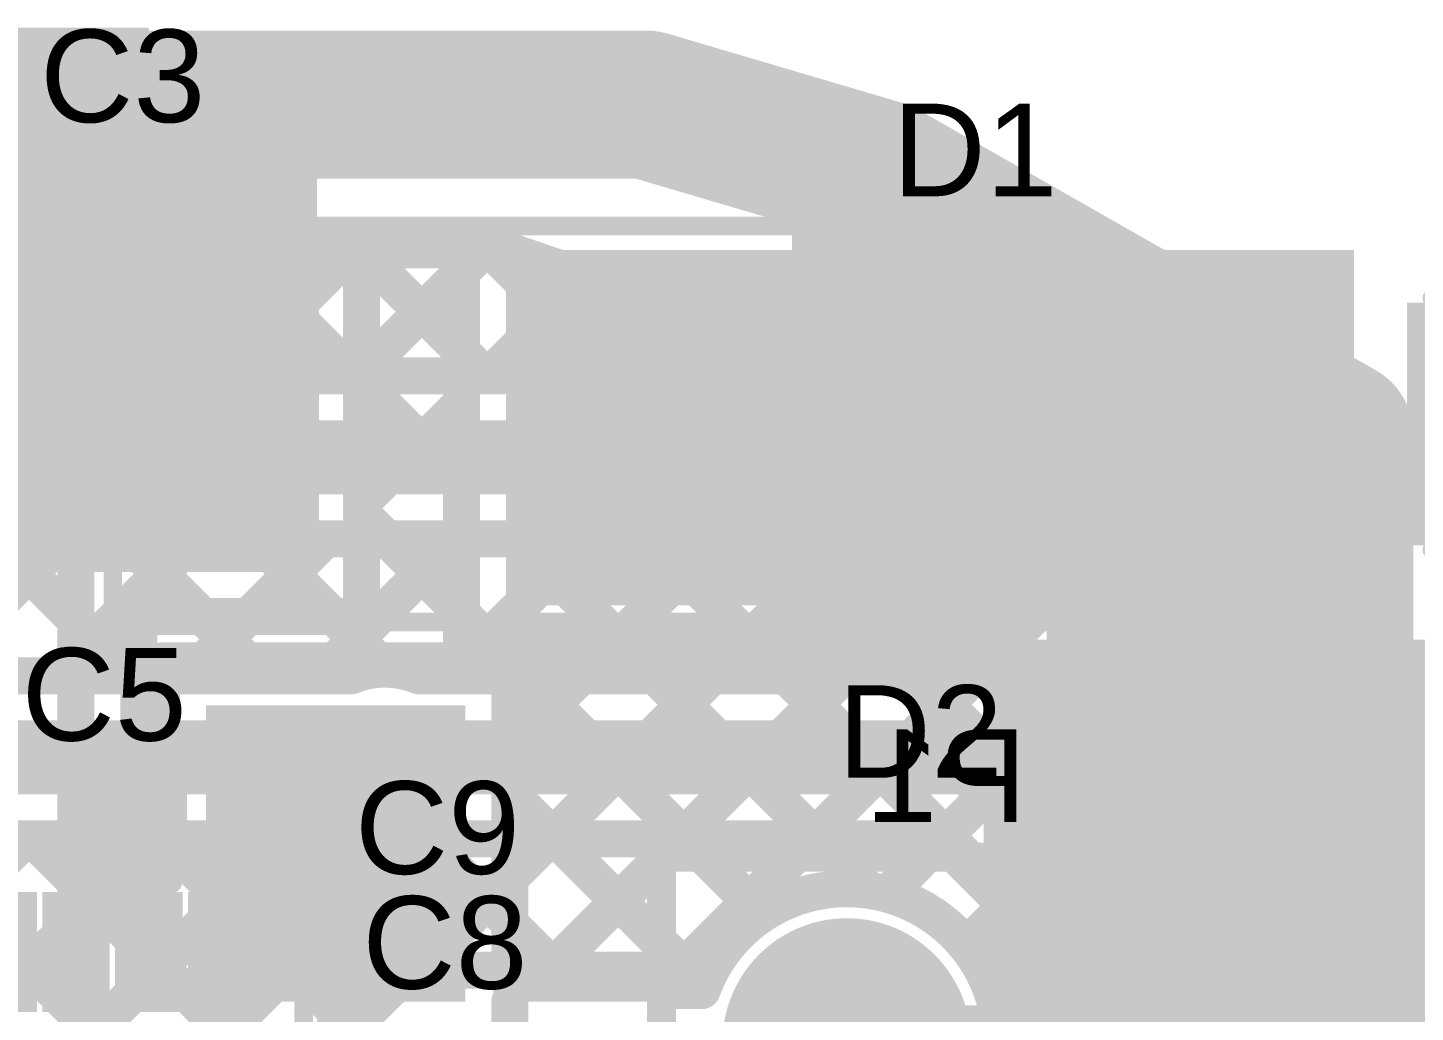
# Model space of a CAD drawing. Header units: millimetres. Extents: x 0.01 to 1.77, y 0.01 to 0.78.
# Drawn here: x 1.0619 to 1.4365, y 0.4821 to 0.748 of the extents above; entities that cross this region are included whole.
import ezdxf

# ---------------------------------------------------------------- set-up
doc = ezdxf.new("R2010")
doc.units = ezdxf.units.MM
doc.header["$MEASUREMENT"] = 0
for name, color, linetype in [('BottomLayer', 5, 'Continuous'), ('BottomOverlay', 54, 'Continuous'), ('BottomSolder', 6, 'Continuous'), ('MultiLayer', 9, 'Continuous'), ('PadHoleLayer', 156, 'Continuous'), ('TopLayer', 1, 'Continuous'), ('TopOverlay', 2, 'Continuous'), ('TopPaste', 8, 'Continuous'), ('TopSolder', 216, 'Continuous'), ('ViaHoleLayer', 16, 'Continuous')]:
    doc.layers.add(name, color=color, linetype=linetype)
doc.styles.add('Arial', font='', dxfattribs={"height": 0.2})
doc.styles.get('Arial').set_extended_font_data('Arial')

# ---------------------------------------------------------------- blocks, each defined once
blk = doc.blocks.new('20QFN_2')
at = {"layer": 'TopLayer'}
for points in [[(-0.03287, 0.09685), (-0.02421, 0.09685), (-0.02421, 0.07244), (-0.03287, 0.07244)], [(0.02618, 0.09685), (0.03484, 0.09685), (0.03484, 0.07244), (0.02618, 0.07244)], [(-0.07717, 0.07402), (-0.05276, 0.07402), (-0.05276, 0.06378), (-0.07717, 0.06378)], [(0.05276, 0.07402), (0.07717, 0.07402), (0.07717, 0.06378), (0.05276, 0.06378)], [(-0.04035, 0.06004), (0.04035, 0.06004), (0.04035, -0.06004), (-0.04035, -0.06004)], [(-0.07717, 0.05433), (-0.05276, 0.05433), (-0.05276, 0.04409), (-0.07717, 0.04409)], [(0.05276, 0.05433), (0.07717, 0.05433), (0.07717, 0.04409), (0.05276, 0.04409)], [(-0.07717, 0.03465), (-0.05276, 0.03465), (-0.05276, 0.02441), (-0.07717, 0.02441)], [(0.05276, 0.03465), (0.07717, 0.03465), (0.07717, 0.02441), (0.05276, 0.02441)], [(-0.07717, 0.01496), (-0.05276, 0.01496), (-0.05276, 0.00472), (-0.07717, 0.00472)], [(0.05276, 0.01496), (0.07717, 0.01496), (0.07717, 0.00472), (0.05276, 0.00472)], [(-0.07717, -0.00472), (-0.05276, -0.00472), (-0.05276, -0.01496), (-0.07717, -0.01496)], [(0.05276, -0.00472), (0.07717, -0.00472), (0.07717, -0.01496), (0.05276, -0.01496)], [(-0.07717, -0.02441), (-0.05276, -0.02441), (-0.05276, -0.03465), (-0.07717, -0.03465)], [(0.05276, -0.02441), (0.07717, -0.02441), (0.07717, -0.03465), (0.05276, -0.03465)], [(-0.07717, -0.04409), (-0.05276, -0.04409), (-0.05276, -0.05433), (-0.07717, -0.05433)], [(0.05276, -0.04409), (0.07717, -0.04409), (0.07717, -0.05433), (0.05276, -0.05433)], [(-0.07717, -0.06378), (-0.05276, -0.06378), (-0.05276, -0.07402), (-0.07717, -0.07402)], [(0.05276, -0.06378), (0.07717, -0.06378), (0.07717, -0.07402), (0.05276, -0.07402)], [(-0.03287, -0.07244), (-0.02421, -0.07244), (-0.02421, -0.09685), (-0.03287, -0.09685)], [(0.02618, -0.07244), (0.03484, -0.07244), (0.03484, -0.09685), (0.02618, -0.09685)]]:
    blk.add_hatch(color=1, dxfattribs=at).paths.add_polyline_path(points)
at = {"layer": 'TopPaste'}
for points in [[(-0.03287, 0.09685), (-0.02421, 0.09685), (-0.02421, 0.07244), (-0.03287, 0.07244)], [(0.02618, 0.09685), (0.03484, 0.09685), (0.03484, 0.07244), (0.02618, 0.07244)], [(-0.07717, 0.07402), (-0.05276, 0.07402), (-0.05276, 0.06378), (-0.07717, 0.06378)], [(0.05276, 0.07402), (0.07717, 0.07402), (0.07717, 0.06378), (0.05276, 0.06378)], [(-0.04035, 0.06004), (0.04035, 0.06004), (0.04035, -0.06004), (-0.04035, -0.06004)], [(-0.07717, 0.05433), (-0.05276, 0.05433), (-0.05276, 0.04409), (-0.07717, 0.04409)], [(0.05276, 0.05433), (0.07717, 0.05433), (0.07717, 0.04409), (0.05276, 0.04409)], [(-0.07717, 0.03465), (-0.05276, 0.03465), (-0.05276, 0.02441), (-0.07717, 0.02441)], [(0.05276, 0.03465), (0.07717, 0.03465), (0.07717, 0.02441), (0.05276, 0.02441)], [(-0.07717, 0.01496), (-0.05276, 0.01496), (-0.05276, 0.00472), (-0.07717, 0.00472)], [(0.05276, 0.01496), (0.07717, 0.01496), (0.07717, 0.00472), (0.05276, 0.00472)], [(-0.07717, -0.00472), (-0.05276, -0.00472), (-0.05276, -0.01496), (-0.07717, -0.01496)], [(0.05276, -0.00472), (0.07717, -0.00472), (0.07717, -0.01496), (0.05276, -0.01496)], [(-0.07717, -0.02441), (-0.05276, -0.02441), (-0.05276, -0.03465), (-0.07717, -0.03465)], [(0.05276, -0.02441), (0.07717, -0.02441), (0.07717, -0.03465), (0.05276, -0.03465)], [(-0.07717, -0.04409), (-0.05276, -0.04409), (-0.05276, -0.05433), (-0.07717, -0.05433)], [(0.05276, -0.04409), (0.07717, -0.04409), (0.07717, -0.05433), (0.05276, -0.05433)], [(-0.07717, -0.06378), (-0.05276, -0.06378), (-0.05276, -0.07402), (-0.07717, -0.07402)], [(0.05276, -0.06378), (0.07717, -0.06378), (0.07717, -0.07402), (0.05276, -0.07402)], [(-0.03287, -0.07244), (-0.02421, -0.07244), (-0.02421, -0.09685), (-0.03287, -0.09685)], [(0.02618, -0.07244), (0.03484, -0.07244), (0.03484, -0.09685), (0.02618, -0.09685)]]:
    blk.add_hatch(color=8, dxfattribs=at).paths.add_polyline_path(points)
at = {"layer": 'TopSolder'}
for points in [[(-0.03687, 0.10085), (-0.02021, 0.10085), (-0.02021, 0.06844), (-0.03687, 0.06844)], [(0.02218, 0.10085), (0.03884, 0.10085), (0.03884, 0.06844), (0.02218, 0.06844)], [(-0.08117, 0.07802), (-0.04876, 0.07802), (-0.04876, 0.05978), (-0.08117, 0.05978)], [(0.04876, 0.07802), (0.08117, 0.07802), (0.08117, 0.05978), (0.04876, 0.05978)], [(-0.04435, 0.06404), (0.04435, 0.06404), (0.04435, -0.06404), (-0.04435, -0.06404)], [(-0.08117, 0.05833), (-0.04876, 0.05833), (-0.04876, 0.04009), (-0.08117, 0.04009)], [(0.04876, 0.05833), (0.08117, 0.05833), (0.08117, 0.04009), (0.04876, 0.04009)], [(-0.08117, 0.03865), (-0.04876, 0.03865), (-0.04876, 0.02041), (-0.08117, 0.02041)], [(0.04876, 0.03865), (0.08117, 0.03865), (0.08117, 0.02041), (0.04876, 0.02041)], [(-0.08117, 0.01896), (-0.04876, 0.01896), (-0.04876, 0.00072), (-0.08117, 0.00072)], [(0.04876, 0.01896), (0.08117, 0.01896), (0.08117, 0.00072), (0.04876, 0.00072)], [(-0.08117, -0.00072), (-0.04876, -0.00072), (-0.04876, -0.01896), (-0.08117, -0.01896)], [(0.04876, -0.00072), (0.08117, -0.00072), (0.08117, -0.01896), (0.04876, -0.01896)], [(-0.08117, -0.02041), (-0.04876, -0.02041), (-0.04876, -0.03865), (-0.08117, -0.03865)], [(0.04876, -0.02041), (0.08117, -0.02041), (0.08117, -0.03865), (0.04876, -0.03865)], [(-0.08117, -0.04009), (-0.04876, -0.04009), (-0.04876, -0.05833), (-0.08117, -0.05833)], [(0.04876, -0.04009), (0.08117, -0.04009), (0.08117, -0.05833), (0.04876, -0.05833)], [(-0.08117, -0.05978), (-0.04876, -0.05978), (-0.04876, -0.07802), (-0.08117, -0.07802)], [(0.04876, -0.05978), (0.08117, -0.05978), (0.08117, -0.07802), (0.04876, -0.07802)], [(-0.03687, -0.06844), (-0.02021, -0.06844), (-0.02021, -0.10085), (-0.03687, -0.10085)], [(0.02218, -0.06844), (0.03884, -0.06844), (0.03884, -0.10085), (0.02218, -0.10085)]]:
    blk.add_hatch(color=216, dxfattribs=at).paths.add_polyline_path(points)
at = {"layer": 'TopOverlay'}
for points, const_width in [([(-0.042, 0.1, 1), (-0.048, 0.1, 1)], 0.005), ([(-0.04925, 0.1, 1), (-0.04675, 0.1, 1)], 0.0025), ([(-0.04325, 0.1, 1), (-0.04075, 0.1, 1)], 0.0025), ([(-0.07125, 0.091, 1), (-0.06875, 0.091, 1)], 0.0025), ([(-0.07125, 0.091, 1), (-0.06875, 0.091, 1)], 0.0025), ([(-0.04325, 0.091, 1), (-0.04075, 0.091, 1)], 0.0025), ([(0.04275, 0.091, 1), (0.04525, 0.091, 1)], 0.0025), ([(0.07075, 0.091, 1), (0.07325, 0.091, 1)], 0.0025), ([(0.07075, 0.091, 1), (0.07325, 0.091, 1)], 0.0025), ([(-0.07125, 0.082, 1), (-0.06875, 0.082, 1)], 0.0025), ([(0.07075, 0.082, 1), (0.07325, 0.082, 1)], 0.0025), ([(-0.07125, -0.082, 1), (-0.06875, -0.082, 1)], 0.0025), ([(0.07075, -0.082, 1), (0.07325, -0.082, 1)], 0.0025), ([(-0.07125, -0.091, 1), (-0.06875, -0.091, 1)], 0.0025), ([(-0.07125, -0.091, 1), (-0.06875, -0.091, 1)], 0.0025), ([(-0.04325, -0.091, 1), (-0.04075, -0.091, 1)], 0.0025), ([(0.04275, -0.091, 1), (0.04525, -0.091, 1)], 0.0025), ([(0.07075, -0.091, 1), (0.07325, -0.091, 1)], 0.0025), ([(0.07075, -0.091, 1), (0.07325, -0.091, 1)], 0.0025)]:
    blk.add_lwpolyline(points, format="xyb", close=True, dxfattribs=dict(at, const_width=const_width))
at = {"layer": 'TopOverlay', "const_width": 0.005}
for points in [[(-0.042, 0.091), (-0.07, 0.091)], [(-0.07, 0.082), (-0.07, 0.091)], [(0.072, 0.091), (0.044, 0.091)], [(0.072, 0.082), (0.072, 0.091)], [(-0.07, -0.091), (-0.07, -0.082)], [(0.072, -0.091), (0.072, -0.082)], [(-0.042, -0.091), (-0.07, -0.091)], [(0.072, -0.091), (0.044, -0.091)]]:
    blk.add_lwpolyline(points, dxfattribs=at)
blk = doc.blocks.new('HDR1X2_B_33')
at = {"layer": 'BottomLayer'}
blk.add_hatch(color=5, dxfattribs=at).paths.add_polyline_path([(-0.02953, 0.02953), (0.02953, 0.02953), (0.02953, -0.02953), (-0.02953, -0.02953)])
h = blk.add_hatch(color=5, dxfattribs=at)
edge = h.paths.add_edge_path()
edge.add_arc((0.1, 0), 0.02953, 0, 360)
at = {"layer": 'BottomSolder'}
blk.add_hatch(color=6, dxfattribs=at).paths.add_polyline_path([(-0.03353, 0.03353), (0.03353, 0.03353), (0.03353, -0.03353), (-0.03353, -0.03353)])
h = blk.add_hatch(color=6, dxfattribs=at)
edge = h.paths.add_edge_path()
edge.add_arc((0.1, 0), 0.03353, 0, 360)
at = {"layer": 'MultiLayer'}
blk.add_hatch(color=9, dxfattribs=at).paths.add_polyline_path([(-0.02953, 0.02953), (0.02953, 0.02953), (0.02953, -0.02953), (-0.02953, -0.02953)])
h = blk.add_hatch(color=9, dxfattribs=at)
edge = h.paths.add_edge_path()
edge.add_arc((0.1, 0), 0.02953, 0, 360)
at = {"layer": 'PadHoleLayer'}
h = blk.add_hatch(color=156, dxfattribs=at)
edge = h.paths.add_edge_path()
edge.add_arc((0, 0), 0.01772, 0, 360)
h = blk.add_hatch(color=156, dxfattribs=at)
edge = h.paths.add_edge_path()
edge.add_arc((0.1, 0), 0.01772, 0, 360)
at = {"layer": 'TopLayer'}
blk.add_hatch(color=1, dxfattribs=at).paths.add_polyline_path([(-0.02953, 0.02953), (0.02953, 0.02953), (0.02953, -0.02953), (-0.02953, -0.02953)])
h = blk.add_hatch(color=1, dxfattribs=at)
edge = h.paths.add_edge_path()
edge.add_arc((0.1, 0), 0.02953, 0, 360)
at = {"layer": 'TopSolder'}
blk.add_hatch(color=216, dxfattribs=at).paths.add_polyline_path([(-0.03353, 0.03353), (0.03353, 0.03353), (0.03353, -0.03353), (-0.03353, -0.03353)])
h = blk.add_hatch(color=216, dxfattribs=at)
edge = h.paths.add_edge_path()
edge.add_arc((0.1, 0), 0.03353, 0, 360)
at = {"layer": 'BottomOverlay', "const_width": 0.00787}
for points in [[(-0.05, 0.05), (0.15, 0.05)], [(-0.05, 0.05), (-0.05, -0.05)], [(0.15, 0.05), (0.15, -0.05)], [(-0.05, -0.05), (0.15, -0.05)]]:
    blk.add_lwpolyline(points, dxfattribs=at)
at = {"layer": 'BottomOverlay', "const_width": 0.00394}
for points in [[(-0.05197, 0.05, 1), (-0.04803, 0.05, 1)], [(-0.05197, 0.05, 1), (-0.04803, 0.05, 1)], [(0.14803, 0.05, 1), (0.15197, 0.05, 1)], [(0.14803, 0.05, 1), (0.15197, 0.05, 1)], [(-0.05197, -0.05, 1), (-0.04803, -0.05, 1)], [(-0.05197, -0.05, 1), (-0.04803, -0.05, 1)], [(0.14803, -0.05, 1), (0.15197, -0.05, 1)], [(0.14803, -0.05, 1), (0.15197, -0.05, 1)]]:
    blk.add_lwpolyline(points, format="xyb", close=True, dxfattribs=at)
blk = doc.blocks.new('SMA_39')
at = {"layer": 'TopLayer'}
blk.add_hatch(color=1, dxfattribs=at).paths.add_polyline_path([(-0.12795, 0.03346), (-0.02953, 0.03346), (-0.02953, -0.03346), (-0.12795, -0.03346)])
at = {"layer": 'TopOverlay'}
for points in [[(-0.175, -0.05597), (-0.12906, -0.05597), (-0.12906, 0.05598), (-0.175, 0.05598)], [(-0.12992, 0.03638), (-0.1022, 0.03638), (-0.1022, 0.05598), (-0.12992, 0.05598)], [(-0.12992, -0.05598), (-0.1022, -0.05598), (-0.1022, -0.03638), (-0.12992, -0.03638)]]:
    blk.add_hatch(color=2, dxfattribs=at).paths.add_polyline_path(points)
at = {"layer": 'TopPaste'}
blk.add_hatch(color=8, dxfattribs=at).paths.add_polyline_path([(-0.12795, 0.03346), (-0.02953, 0.03346), (-0.02953, -0.03346), (-0.12795, -0.03346)])
at = {"layer": 'TopSolder'}
blk.add_hatch(color=216, dxfattribs=at).paths.add_polyline_path([(-0.13195, 0.03746), (-0.02553, 0.03746), (-0.02553, -0.03746), (-0.13195, -0.03746)])
at = {"layer": 'TopOverlay', "const_width": 0.005}
for points in [[(0.08115, 0.05345), (-0.10465, 0.05345)], [(0.08115, -0.05345), (-0.10465, -0.05345)]]:
    blk.add_lwpolyline(points, dxfattribs=at)
at = {"layer": 'TopOverlay', "const_width": 0.0025}
for points in [[(-0.1059, 0.05345, 1), (-0.1034, 0.05345, 1)], [(-0.1059, -0.05345, 1), (-0.1034, -0.05345, 1)]]:
    blk.add_lwpolyline(points, format="xyb", close=True, dxfattribs=at)
blk = doc.blocks.new('SMA_40')
at = {"layer": 'TopLayer'}
for points in [[(-0.12795, 0.03346), (-0.02953, 0.03346), (-0.02953, -0.03346), (-0.12795, -0.03346)], [(0.02953, 0.03346), (0.12795, 0.03346), (0.12795, -0.03346), (0.02953, -0.03346)]]:
    blk.add_hatch(color=1, dxfattribs=at).paths.add_polyline_path(points)
at = {"layer": 'TopOverlay'}
for points in [[(-0.175, -0.05597), (-0.12906, -0.05597), (-0.12906, 0.05598), (-0.175, 0.05598)], [(-0.12992, 0.03638), (-0.1022, 0.03638), (-0.1022, 0.05598), (-0.12992, 0.05598)], [(-0.12992, -0.05598), (-0.1022, -0.05598), (-0.1022, -0.03638), (-0.12992, -0.03638)]]:
    blk.add_hatch(color=2, dxfattribs=at).paths.add_polyline_path(points)
at = {"layer": 'TopPaste'}
for points in [[(-0.12795, 0.03346), (-0.02953, 0.03346), (-0.02953, -0.03346), (-0.12795, -0.03346)], [(0.02953, 0.03346), (0.12795, 0.03346), (0.12795, -0.03346), (0.02953, -0.03346)]]:
    blk.add_hatch(color=8, dxfattribs=at).paths.add_polyline_path(points)
at = {"layer": 'TopSolder'}
for points in [[(-0.13195, 0.03746), (-0.02553, 0.03746), (-0.02553, -0.03746), (-0.13195, -0.03746)], [(0.02553, 0.03746), (0.13195, 0.03746), (0.13195, -0.03746), (0.02553, -0.03746)]]:
    blk.add_hatch(color=216, dxfattribs=at).paths.add_polyline_path(points)
at = {"layer": 'TopOverlay', "const_width": 0.005}
for points in [[(0.08115, 0.05345), (-0.10465, 0.05345)], [(0.08115, 0.05345), (0.08115, 0.03985)], [(0.08115, -0.03985), (0.08115, -0.05345)], [(0.08115, -0.05345), (-0.10465, -0.05345)]]:
    blk.add_lwpolyline(points, dxfattribs=at)
at = {"layer": 'TopOverlay', "const_width": 0.0025}
for points in [[(-0.1059, 0.05345, 1), (-0.1034, 0.05345, 1)], [(0.0799, 0.05345, 1), (0.0824, 0.05345, 1)], [(0.0799, 0.05345, 1), (0.0824, 0.05345, 1)], [(0.0799, 0.03985, 1), (0.0824, 0.03985, 1)], [(0.0799, -0.03985, 1), (0.0824, -0.03985, 1)], [(-0.1059, -0.05345, 1), (-0.1034, -0.05345, 1)], [(0.0799, -0.05345, 1), (0.0824, -0.05345, 1)], [(0.0799, -0.05345, 1), (0.0824, -0.05345, 1)]]:
    blk.add_lwpolyline(points, format="xyb", close=True, dxfattribs=at)
blk = doc.blocks.new('C__0805_44')
at = {"layer": 'TopLayer'}
for points in [[(-0.06, 0.03), (-0.02, 0.03), (-0.02, -0.03), (-0.06, -0.03)], [(0.02, 0.03), (0.06, 0.03), (0.06, -0.03), (0.02, -0.03)]]:
    blk.add_hatch(color=1, dxfattribs=at).paths.add_polyline_path(points)
at = {"layer": 'TopPaste'}
for points in [[(-0.06, 0.03), (-0.02, 0.03), (-0.02, -0.03), (-0.06, -0.03)], [(0.02, 0.03), (0.06, 0.03), (0.06, -0.03), (0.02, -0.03)]]:
    blk.add_hatch(color=8, dxfattribs=at).paths.add_polyline_path(points)
at = {"layer": 'TopSolder'}
for points in [[(-0.06276, 0.03276), (-0.01724, 0.03276), (-0.01724, -0.03276), (-0.06276, -0.03276)], [(0.01724, 0.03276), (0.06276, 0.03276), (0.06276, -0.03276), (0.01724, -0.03276)]]:
    blk.add_hatch(color=216, dxfattribs=at).paths.add_polyline_path(points)
at = {"layer": 'TopOverlay', "const_width": 0.005}
for points in [[(-0.024, 0.034), (-0.064, 0.034)], [(-0.064, 0.034), (-0.064, -0.034)], [(0.064, 0.034), (0.024, 0.034)], [(0.064, 0.034), (0.064, -0.034)], [(-0.024, -0.034), (-0.064, -0.034)], [(0.064, -0.034), (0.024, -0.034)]]:
    blk.add_lwpolyline(points, dxfattribs=at)
at = {"layer": 'TopOverlay', "const_width": 0.0025}
for points in [[(-0.06525, 0.034, 1), (-0.06275, 0.034, 1)], [(-0.06525, 0.034, 1), (-0.06275, 0.034, 1)], [(-0.02525, 0.034, 1), (-0.02275, 0.034, 1)], [(0.02275, 0.034, 1), (0.02525, 0.034, 1)], [(0.06275, 0.034, 1), (0.06525, 0.034, 1)], [(0.06275, 0.034, 1), (0.06525, 0.034, 1)], [(-0.06525, -0.034, 1), (-0.06275, -0.034, 1)], [(-0.06525, -0.034, 1), (-0.06275, -0.034, 1)], [(-0.02525, -0.034, 1), (-0.02275, -0.034, 1)], [(0.02275, -0.034, 1), (0.02525, -0.034, 1)], [(0.06275, -0.034, 1), (0.06525, -0.034, 1)], [(0.06275, -0.034, 1), (0.06525, -0.034, 1)]]:
    blk.add_lwpolyline(points, format="xyb", close=True, dxfattribs=at)
blk = doc.blocks.new('C__0402_53')
at = {"layer": 'TopLayer'}
for points in [[(-0.0275, -0.0125), (-0.0275, 0.0125), (-0.0095, 0.0125), (-0.0095, -0.0125)], [(0.0095, -0.0125), (0.0095, 0.0125), (0.0275, 0.0125), (0.0275, -0.0125)]]:
    blk.add_hatch(color=1, dxfattribs=at).paths.add_polyline_path(points)
at = {"layer": 'TopPaste'}
for points in [[(-0.0275, -0.0125), (-0.0275, 0.0125), (-0.0095, 0.0125), (-0.0095, -0.0125)], [(0.0095, -0.0125), (0.0095, 0.0125), (0.0275, 0.0125), (0.0275, -0.0125)]]:
    blk.add_hatch(color=8, dxfattribs=at).paths.add_polyline_path(points)
at = {"layer": 'TopSolder'}
for points in [[(-0.02986, -0.01486), (-0.02986, 0.01486), (-0.00714, 0.01486), (-0.00714, -0.01486)], [(0.00714, -0.01486), (0.00714, 0.01486), (0.02986, 0.01486), (0.02986, -0.01486)]]:
    blk.add_hatch(color=216, dxfattribs=at).paths.add_polyline_path(points)
at = {"layer": 'TopOverlay', "const_width": 0.005}
for points in [[(-0.011, 0.016), (-0.031, 0.016)], [(-0.031, 0.016), (-0.031, -0.016)], [(0.031, 0.016), (0.011, 0.016)], [(0.031, 0.016), (0.031, -0.016)], [(-0.011, -0.016), (-0.031, -0.016)], [(0.031, -0.016), (0.011, -0.016)]]:
    blk.add_lwpolyline(points, dxfattribs=at)
at = {"layer": 'TopOverlay', "const_width": 0.0025}
for points in [[(-0.03225, 0.016, 1), (-0.02975, 0.016, 1)], [(-0.03225, 0.016, 1), (-0.02975, 0.016, 1)], [(-0.01225, 0.016, 1), (-0.00975, 0.016, 1)], [(0.00975, 0.016, 1), (0.01225, 0.016, 1)], [(0.02975, 0.016, 1), (0.03225, 0.016, 1)], [(0.02975, 0.016, 1), (0.03225, 0.016, 1)], [(-0.03225, -0.016, 1), (-0.02975, -0.016, 1)], [(-0.03225, -0.016, 1), (-0.02975, -0.016, 1)], [(-0.01225, -0.016, 1), (-0.00975, -0.016, 1)], [(0.00975, -0.016, 1), (0.01225, -0.016, 1)], [(0.02975, -0.016, 1), (0.03225, -0.016, 1)], [(0.02975, -0.016, 1), (0.03225, -0.016, 1)]]:
    blk.add_lwpolyline(points, format="xyb", close=True, dxfattribs=at)

msp = doc.modelspace()

# ---------------------------------------------------------------- hatches: boundary and pattern name
at = {"layer": 'BottomLayer'}
h = msp.add_hatch(color=5, dxfattribs=at)
edge = h.paths.add_edge_path()
edge.add_arc((1.343, 0.632), 0.01181, 0, 360)
h = msp.add_hatch(color=5, dxfattribs=at)
edge = h.paths.add_edge_path()
edge.add_arc((1.15833, 0.551), 0.01181, 0, 360)
at = {"layer": 'TopLayer'}
for points in [[(1.0265, 0.722), (1.0945, 0.722), (1.0945, 0.748), (1.0265, 0.748)], [(1.026, 0.663), (1.14, 0.663), (1.14, 0.708), (1.026, 0.708)], [(1.191, 0.592), (1.354, 0.592), (1.354, 0.688), (1.191, 0.688)], [(1.337, 0.44), (1.42, 0.44), (1.42, 0.688), (1.337, 0.688)], [(0.976, 0.601), (1.14, 0.601), (1.14, 0.679), (0.976, 0.679)], [(1.11, 0.485), (1.18, 0.485), (1.18, 0.565), (1.11, 0.565)]]:
    msp.add_hatch(color=1, dxfattribs=at).paths.add_polyline_path(points)
h = msp.add_hatch(color=1, dxfattribs=at)
edge = h.paths.add_edge_path()
edge.add_arc((1.343, 0.632), 0.01181, 0, 360)
h = msp.add_hatch(color=1, dxfattribs=at)
edge = h.paths.add_edge_path()
edge.add_arc((1.15833, 0.551), 0.01181, 0, 360)
at = {"layer": 'ViaHoleLayer'}
h = msp.add_hatch(color=16, dxfattribs=at)
edge = h.paths.add_edge_path()
edge.add_arc((1.343, 0.632), 0.00591, 0, 360)
h = msp.add_hatch(color=16, dxfattribs=at)
edge = h.paths.add_edge_path()
edge.add_arc((1.15833, 0.551), 0.00591, 0, 360)

# ---------------------------------------------------------------- linework, layer by layer
at = {"layer": 'BottomLayer'}
for points, const_width in [([(0.95898, 0.72724), (1.22896, 0.72724)], 0.04), ([(1.22896, 0.72724), (1.29235, 0.70852)], 0.04), ([(1.29235, 0.70852), (1.416, 0.63811)], 0.04), ([(1.00247, 0.688), (1.191, 0.688)], 0.01), ([(1.04491, 0.654), (1.07891, 0.688)], 0.01), ([(1.04545, 0.688), (1.07945, 0.654)], 0.01), ([(1.08027, 0.654), (1.11427, 0.688)], 0.01), ([(1.08081, 0.688), (1.11481, 0.654)], 0.01), ([(1.08081, 0.688), (1.11481, 0.654)], 0.01), ([(1.11562, 0.654), (1.14962, 0.688)], 0.01), ([(1.11616, 0.688), (1.15016, 0.654)], 0.01), ([(1.15098, 0.654), (1.18498, 0.688)], 0.01), ([(1.15152, 0.688), (1.18552, 0.654)], 0.01), ([(1.18688, 0.688), (1.22088, 0.654)], 0.01), ([(1.191, 0.688), (1.28972, 0.654)], 0.01), ([(1.18634, 0.654), (1.21282, 0.68049)], 0.01), ([(1.22169, 0.654), (1.23912, 0.67143)], 0.01), ([(1.23864, 0.67159), (1.25623, 0.654)], 0.01), ([(1.25705, 0.654), (1.26542, 0.66237)], 0.01), ([(0.992, 0.654), (1.28972, 0.654)], 0.01), ([(1.416, 0.203), (1.416, 0.63811)], 0.04), ([(0.992, 0.632), (1.343, 0.632)], 0.02), ([(1.3616, 0.61713), (1.37061, 0.62614)], 0.01), ([(1.3664, 0.62759), (1.37501, 0.62463)], 0.01), ([(1.37501, 0.62463), (1.384, 0.61951)], 0.01), ([(1.36254, 0.6184), (1.384, 0.59694)], 0.01), ([(1.384, 0.51511), (1.384, 0.61951)], 0.01), ([(1.31746, 0.573), (1.35787, 0.6134)], 0.01), ([(1.00111, 0.61), (1.33389, 0.61)], 0.01), ([(1.03462, 0.573), (1.07162, 0.61)], 0.01), ([(1.05274, 0.61), (1.08974, 0.573)], 0.01), ([(1.06998, 0.573), (1.10698, 0.61)], 0.01), ([(1.0881, 0.61), (1.1251, 0.573)], 0.01), ([(1.10534, 0.573), (1.14234, 0.61)], 0.01), ([(1.12345, 0.61), (1.15864, 0.57481)], 0.01), ([(1.14069, 0.573), (1.17769, 0.61)], 0.01), ([(1.15881, 0.61), (1.19581, 0.573)], 0.01), ([(1.15881, 0.61), (1.19581, 0.573)], 0.01), ([(1.17605, 0.573), (1.21305, 0.61)], 0.01), ([(1.19416, 0.61), (1.23116, 0.573)], 0.01), ([(1.2114, 0.573), (1.2484, 0.61)], 0.01), ([(1.22952, 0.61), (1.26652, 0.573)], 0.01), ([(1.24676, 0.573), (1.28376, 0.61)], 0.01), ([(1.26488, 0.61), (1.30188, 0.573)], 0.01), ([(1.28211, 0.573), (1.31911, 0.61)], 0.01), ([(1.30023, 0.61), (1.384, 0.52623)], 0.01), ([(1.33649, 0.6091), (1.384, 0.56159)], 0.01), ([(1.33947, 0.55965), (1.384, 0.60418)], 0.01), ([(1.02211, 0.573), (1.14922, 0.573)], 0.01), ([(1.16743, 0.573), (1.317, 0.573)], 0.01), ([(1.35715, 0.54197), (1.384, 0.56882)], 0.01), ([(1.3326, 0.56652), (1.384, 0.51511)], 0.01), ([(1.013, 0.551), (1.15833, 0.551)], 0.02), ([(1.16, 0.551), (1.317, 0.551)], 0.02), ([(1.317, 0.551), (1.373, 0.495)], 0.02), ([(1.15833, 0.551), (1.16, 0.551)], 0.008), ([(1.37482, 0.52429), (1.384, 0.53347)], 0.01), ([(0.78024, 0.1772), (1.13205, 0.529)], 0.01), ([(0.889, 0.35666), (1.06134, 0.529)], 0.01), ([(0.889, 0.32131), (1.09669, 0.529)], 0.01), ([(1.013, 0.529), (1.14922, 0.529)], 0.01), ([(1.02768, 0.529), (1.11753, 0.43914)], 0.01), ([(1.06303, 0.529), (1.13173, 0.4603)], 0.01), ([(1.08733, 0.44893), (1.16738, 0.52898)], 0.01), ([(1.09839, 0.529), (1.1494, 0.47798)], 0.01), ([(1.13374, 0.529), (1.16955, 0.49319)], 0.01), ([(1.16593, 0.49217), (1.20276, 0.529)], 0.01), ([(1.16743, 0.529), (1.30789, 0.529)], 0.01), ([(1.1691, 0.529), (1.2046, 0.4935)], 0.01), ([(1.20261, 0.4935), (1.23811, 0.529)], 0.01), ([(1.20445, 0.529), (1.23995, 0.4935)], 0.01), ([(1.23797, 0.4935), (1.27347, 0.529)], 0.01), ([(1.23981, 0.529), (1.26014, 0.50867)], 0.01), ([(1.23981, 0.529), (1.26014, 0.50867)], 0.01), ([(1.27516, 0.529), (1.28909, 0.51508)], 0.01), ([(1.2939, 0.51407), (1.30835, 0.52853)], 0.01), ([(1.30789, 0.529), (1.351, 0.48589)], 0.01), ([(1.31529, 0.50011), (1.32603, 0.51085)], 0.01), ([(1.373, 0.22), (1.373, 0.495)], 0.02), ([(1.173, 0.4935), (1.24634, 0.4935)], 0.01), ([(1.31822, 0.496), (1.32828, 0.496)], 0.01), ([(1.12321, 0.45179), (1.15921, 0.48779)], 0.01), ([(1.34388, 0.48952), (1.351, 0.4824)], 0.01), ([(1.351, 0.4824), (1.351, 0.48589)], 0.01), ([(1.271, 0.474), (1.277, 0.468)], 0.02), ([(1.283, 0.474), (1.32828, 0.474)], 0.02), ([(1.32828, 0.474), (1.34, 0.46228)], 0.02)]:
    msp.add_lwpolyline(points, dxfattribs=dict(at, const_width=const_width))
for points, const_width in [([(1.21896, 0.72724, 1), (1.23896, 0.72724, 1)], 0.02), ([(1.21896, 0.72724, 1), (1.23896, 0.72724, 1)], 0.02), ([(1.28235, 0.70852, 1), (1.30235, 0.70852, 1)], 0.02), ([(1.28235, 0.70852, 1), (1.30235, 0.70852, 1)], 0.02), ([(1.07641, 0.688, 1), (1.08141, 0.688, 1)], 0.005), ([(1.07831, 0.688, 1), (1.08331, 0.688, 1)], 0.005), ([(1.07831, 0.688, 1), (1.08331, 0.688, 1)], 0.005), ([(1.11177, 0.688, 1), (1.11677, 0.688, 1)], 0.005), ([(1.11366, 0.688, 1), (1.11866, 0.688, 1)], 0.005), ([(1.14712, 0.688, 1), (1.15212, 0.688, 1)], 0.005), ([(1.14902, 0.688, 1), (1.15402, 0.688, 1)], 0.005), ([(1.18248, 0.688, 1), (1.18748, 0.688, 1)], 0.005), ([(1.18438, 0.688, 1), (1.18938, 0.688, 1)], 0.005), ([(1.1885, 0.688, 1), (1.1935, 0.688, 1)], 0.005), ([(1.1885, 0.688, 1), (1.1935, 0.688, 1)], 0.005), ([(1.21032, 0.68049, 1), (1.21532, 0.68049, 1)], 0.005), ([(1.23614, 0.67159, 1), (1.24114, 0.67159, 1)], 0.005), ([(1.23662, 0.67143, 1), (1.24162, 0.67143, 1)], 0.005), ([(1.26292, 0.66237, 1), (1.26792, 0.66237, 1)], 0.005), ([(1.07695, 0.654, 1), (1.08195, 0.654, 1)], 0.005), ([(1.07777, 0.654, 1), (1.08277, 0.654, 1)], 0.005), ([(1.11231, 0.654, 1), (1.11731, 0.654, 1)], 0.005), ([(1.11231, 0.654, 1), (1.11731, 0.654, 1)], 0.005), ([(1.11312, 0.654, 1), (1.11812, 0.654, 1)], 0.005), ([(1.14766, 0.654, 1), (1.15266, 0.654, 1)], 0.005), ([(1.14848, 0.654, 1), (1.15348, 0.654, 1)], 0.005), ([(1.18302, 0.654, 1), (1.18802, 0.654, 1)], 0.005), ([(1.18384, 0.654, 1), (1.18884, 0.654, 1)], 0.005), ([(1.21838, 0.654, 1), (1.22338, 0.654, 1)], 0.005), ([(1.21919, 0.654, 1), (1.22419, 0.654, 1)], 0.005), ([(1.25373, 0.654, 1), (1.25873, 0.654, 1)], 0.005), ([(1.25455, 0.654, 1), (1.25955, 0.654, 1)], 0.005), ([(1.28722, 0.654, 1), (1.29222, 0.654, 1)], 0.005), ([(1.28722, 0.654, 1), (1.29222, 0.654, 1)], 0.005), ([(1.406, 0.63811, 1), (1.426, 0.63811, 1)], 0.02), ([(1.406, 0.63811, 1), (1.426, 0.63811, 1)], 0.02), ([(1.338, 0.632, 1), (1.348, 0.632, 1)], 0.01), ([(1.3639, 0.62759, 1), (1.3689, 0.62759, 1)], 0.005), ([(1.3639, 0.62759, 1), (1.3689, 0.62759, 1)], 0.005), ([(1.36811, 0.62614, 1), (1.37311, 0.62614, 1)], 0.005), ([(1.37251, 0.62463, 1), (1.37751, 0.62463, 1)], 0.005), ([(1.37251, 0.62463, 1), (1.37751, 0.62463, 1)], 0.005), ([(1.3591, 0.61713, 1), (1.3641, 0.61713, 1)], 0.005), ([(1.36004, 0.6184, 1), (1.36504, 0.6184, 1)], 0.005), ([(1.3815, 0.61951, 1), (1.3865, 0.61951, 1)], 0.005), ([(1.3815, 0.61951, 1), (1.3865, 0.61951, 1)], 0.005), ([(1.35537, 0.6134, 1), (1.36037, 0.6134, 1)], 0.005), ([(1.06912, 0.61, 1), (1.07412, 0.61, 1)], 0.005), ([(1.0856, 0.61, 1), (1.0906, 0.61, 1)], 0.005), ([(1.10448, 0.61, 1), (1.10948, 0.61, 1)], 0.005), ([(1.12095, 0.61, 1), (1.12595, 0.61, 1)], 0.005), ([(1.13984, 0.61, 1), (1.14484, 0.61, 1)], 0.005), ([(1.15631, 0.61, 1), (1.16131, 0.61, 1)], 0.005), ([(1.15631, 0.61, 1), (1.16131, 0.61, 1)], 0.005), ([(1.17519, 0.61, 1), (1.18019, 0.61, 1)], 0.005), ([(1.19166, 0.61, 1), (1.19666, 0.61, 1)], 0.005), ([(1.21055, 0.61, 1), (1.21555, 0.61, 1)], 0.005), ([(1.22702, 0.61, 1), (1.23202, 0.61, 1)], 0.005), ([(1.2459, 0.61, 1), (1.2509, 0.61, 1)], 0.005), ([(1.26238, 0.61, 1), (1.26738, 0.61, 1)], 0.005), ([(1.28126, 0.61, 1), (1.28626, 0.61, 1)], 0.005), ([(1.29773, 0.61, 1), (1.30273, 0.61, 1)], 0.005), ([(1.31661, 0.61, 1), (1.32161, 0.61, 1)], 0.005), ([(1.33139, 0.61, 1), (1.33639, 0.61, 1)], 0.005), ([(1.33139, 0.61, 1), (1.33639, 0.61, 1)], 0.005), ([(1.33399, 0.6091, 1), (1.33899, 0.6091, 1)], 0.005), ([(1.3815, 0.60418, 1), (1.3865, 0.60418, 1)], 0.005), ([(1.3815, 0.59694, 1), (1.3865, 0.59694, 1)], 0.005), ([(1.06748, 0.573, 1), (1.07248, 0.573, 1)], 0.005), ([(1.08724, 0.573, 1), (1.09224, 0.573, 1)], 0.005), ([(1.10284, 0.573, 1), (1.10784, 0.573, 1)], 0.005), ([(1.1226, 0.573, 1), (1.1276, 0.573, 1)], 0.005), ([(1.13819, 0.573, 1), (1.14319, 0.573, 1)], 0.005), ([(1.14672, 0.573, 1), (1.15172, 0.573, 1)], 0.005), ([(1.14672, 0.573, 1), (1.15172, 0.573, 1)], 0.005), ([(1.15614, 0.57481, 1), (1.16114, 0.57481, 1)], 0.005), ([(1.16493, 0.573, 1), (1.16993, 0.573, 1)], 0.005), ([(1.16493, 0.573, 1), (1.16993, 0.573, 1)], 0.005), ([(1.17355, 0.573, 1), (1.17855, 0.573, 1)], 0.005), ([(1.19331, 0.573, 1), (1.19831, 0.573, 1)], 0.005), ([(1.19331, 0.573, 1), (1.19831, 0.573, 1)], 0.005), ([(1.2089, 0.573, 1), (1.2139, 0.573, 1)], 0.005), ([(1.22866, 0.573, 1), (1.23366, 0.573, 1)], 0.005), ([(1.24426, 0.573, 1), (1.24926, 0.573, 1)], 0.005), ([(1.26402, 0.573, 1), (1.26902, 0.573, 1)], 0.005), ([(1.27961, 0.573, 1), (1.28461, 0.573, 1)], 0.005), ([(1.29938, 0.573, 1), (1.30438, 0.573, 1)], 0.005), ([(1.3145, 0.573, 1), (1.3195, 0.573, 1)], 0.005), ([(1.3145, 0.573, 1), (1.3195, 0.573, 1)], 0.005), ([(1.3145, 0.573, 1), (1.3195, 0.573, 1)], 0.005), ([(1.31496, 0.573, 1), (1.31996, 0.573, 1)], 0.005), ([(1.3815, 0.56882, 1), (1.3865, 0.56882, 1)], 0.005), ([(1.33006, 0.56656, 1), (1.33506, 0.56656, 1)], 0.005), ([(1.3301, 0.56652, 1), (1.3351, 0.56652, 1)], 0.005), ([(1.3301, 0.56652, 1), (1.3351, 0.56652, 1)], 0.005), ([(1.3815, 0.56159, 1), (1.3865, 0.56159, 1)], 0.005), ([(1.33697, 0.55965, 1), (1.34197, 0.55965, 1)], 0.005), ([(1.15333, 0.551, 1), (1.16333, 0.551, 1)], 0.01), ([(1.155, 0.551, 1), (1.165, 0.551, 1)], 0.01), ([(1.312, 0.551, 1), (1.322, 0.551, 1)], 0.01), ([(1.312, 0.551, 1), (1.322, 0.551, 1)], 0.01), ([(1.15633, 0.551, 1), (1.16033, 0.551, 1)], 0.004), ([(1.158, 0.551, 1), (1.162, 0.551, 1)], 0.004), ([(1.35465, 0.54197, 1), (1.35965, 0.54197, 1)], 0.005), ([(1.3815, 0.53347, 1), (1.3865, 0.53347, 1)], 0.005), ([(1.05884, 0.529, 1), (1.06384, 0.529, 1)], 0.005), ([(1.06053, 0.529, 1), (1.06553, 0.529, 1)], 0.005), ([(1.09419, 0.529, 1), (1.09919, 0.529, 1)], 0.005), ([(1.09589, 0.529, 1), (1.10089, 0.529, 1)], 0.005), ([(1.12955, 0.529, 1), (1.13455, 0.529, 1)], 0.005), ([(1.13124, 0.529, 1), (1.13624, 0.529, 1)], 0.005), ([(1.14672, 0.529, 1), (1.15172, 0.529, 1)], 0.005), ([(1.14672, 0.529, 1), (1.15172, 0.529, 1)], 0.005), ([(1.16488, 0.52898, 1), (1.16988, 0.52898, 1)], 0.005), ([(1.16493, 0.529, 1), (1.16993, 0.529, 1)], 0.005), ([(1.16493, 0.529, 1), (1.16993, 0.529, 1)], 0.005), ([(1.1666, 0.529, 1), (1.1716, 0.529, 1)], 0.005), ([(1.20026, 0.529, 1), (1.20526, 0.529, 1)], 0.005), ([(1.20195, 0.529, 1), (1.20695, 0.529, 1)], 0.005), ([(1.23561, 0.529, 1), (1.24061, 0.529, 1)], 0.005), ([(1.23731, 0.529, 1), (1.24231, 0.529, 1)], 0.005), ([(1.23731, 0.529, 1), (1.24231, 0.529, 1)], 0.005), ([(1.27097, 0.529, 1), (1.27597, 0.529, 1)], 0.005), ([(1.27266, 0.529, 1), (1.27766, 0.529, 1)], 0.005), ([(1.30539, 0.529, 1), (1.31039, 0.529, 1)], 0.005), ([(1.30539, 0.529, 1), (1.31039, 0.529, 1)], 0.005), ([(1.30585, 0.52853, 1), (1.31085, 0.52853, 1)], 0.005), ([(1.37232, 0.52429, 1), (1.37732, 0.52429, 1)], 0.005), ([(1.3815, 0.52623, 1), (1.3865, 0.52623, 1)], 0.005), ([(1.28659, 0.51508, 1), (1.29159, 0.51508, 1)], 0.005), ([(1.2914, 0.51407, 1), (1.2964, 0.51407, 1)], 0.005), ([(1.3815, 0.51511, 1), (1.3865, 0.51511, 1)], 0.005), ([(1.3815, 0.51511, 1), (1.3865, 0.51511, 1)], 0.005), ([(1.25764, 0.50867, 1), (1.26264, 0.50867, 1)], 0.005), ([(1.25764, 0.50867, 1), (1.26264, 0.50867, 1)], 0.005), ([(1.32353, 0.51085, 1), (1.32853, 0.51085, 1)], 0.005), ([(1.31279, 0.50011, 1), (1.31779, 0.50011, 1)], 0.005), ([(1.368, 0.495, 1), (1.378, 0.495, 1)], 0.01), ([(1.368, 0.495, 1), (1.378, 0.495, 1)], 0.01), ([(1.1705, 0.4935, 1), (1.1755, 0.4935, 1)], 0.005), ([(1.1705, 0.4935, 1), (1.1755, 0.4935, 1)], 0.005), ([(1.1705, 0.4935, 1), (1.1755, 0.4935, 1)], 0.005), ([(1.20011, 0.4935, 1), (1.20511, 0.4935, 1)], 0.005), ([(1.2021, 0.4935, 1), (1.2071, 0.4935, 1)], 0.005), ([(1.23547, 0.4935, 1), (1.24047, 0.4935, 1)], 0.005), ([(1.23745, 0.4935, 1), (1.24245, 0.4935, 1)], 0.005), ([(1.24384, 0.4935, 1), (1.24884, 0.4935, 1)], 0.005), ([(1.24384, 0.4935, 1), (1.24884, 0.4935, 1)], 0.005), ([(1.31572, 0.496, 1), (1.32072, 0.496, 1)], 0.005), ([(1.31572, 0.496, 1), (1.32072, 0.496, 1)], 0.005), ([(1.32578, 0.496, 1), (1.33078, 0.496, 1)], 0.005), ([(1.32578, 0.496, 1), (1.33078, 0.496, 1)], 0.005), ([(1.32578, 0.496, 1), (1.33078, 0.496, 1)], 0.005), ([(1.16343, 0.49217, 1), (1.16843, 0.49217, 1)], 0.005), ([(1.16705, 0.49319, 1), (1.17205, 0.49319, 1)], 0.005), ([(1.34134, 0.48956, 1), (1.34634, 0.48956, 1)], 0.005), ([(1.15671, 0.48779, 1), (1.16171, 0.48779, 1)], 0.005), ([(1.15671, 0.48779, 1), (1.16171, 0.48779, 1)], 0.005), ([(1.15671, 0.48779, 1), (1.16171, 0.48779, 1)], 0.005), ([(1.34138, 0.48952, 1), (1.34638, 0.48952, 1)], 0.005), ([(1.34138, 0.48952, 1), (1.34638, 0.48952, 1)], 0.005), ([(1.3485, 0.48589, 1), (1.3535, 0.48589, 1)], 0.005), ([(1.3485, 0.48589, 1), (1.3535, 0.48589, 1)], 0.005), ([(1.3485, 0.4824, 1), (1.3535, 0.4824, 1)], 0.005), ([(1.3485, 0.4824, 1), (1.3535, 0.4824, 1)], 0.005), ([(1.266, 0.474, 1), (1.276, 0.474, 1)], 0.01), ([(1.278, 0.474, 1), (1.288, 0.474, 1)], 0.01), ([(1.32328, 0.474, 1), (1.33328, 0.474, 1)], 0.01), ([(1.32328, 0.474, 1), (1.33328, 0.474, 1)], 0.01), ([(1.1469, 0.47798, 1), (1.1519, 0.47798, 1)], 0.005)]:
    msp.add_lwpolyline(points, format="xyb", close=True, dxfattribs=dict(at, const_width=const_width))
at = {"layer": 'BottomLayer', "const_width": 0.01}
for points in [[(1.3664, 0.62759, -0.476032), (1.33389, 0.61)], [(1.14922, 0.573, -0.198827), (1.16743, 0.573)], [(1.317, 0.573, -0.199566), (1.3326, 0.56652)], [(1.317, 0.573, -0.198912), (1.33256, 0.56656)], [(1.16743, 0.529, -0.198827), (1.14922, 0.529)], [(1.24634, 0.4935, -0.577374), (1.31822, 0.496)], [(1.15921, 0.48779, -0.198912), (1.173, 0.4935)], [(1.15921, 0.48779, -0.198912), (1.173, 0.4935)], [(1.32828, 0.496, -0.199566), (1.34388, 0.48952)], [(1.32828, 0.496, -0.198912), (1.34384, 0.48956)]]:
    msp.add_lwpolyline(points, format="xyb", dxfattribs=at)
at = {"layer": 'TopLayer'}
for points, const_width in [([(1.05586, 0.735), (1.0605, 0.735)], 0.01), ([(1.152, 0.688), (1.179, 0.688)], 0.01), ([(1.152, 0.651), (1.152, 0.688)], 0.01), ([(1.152, 0.651), (1.152, 0.688)], 0.01), ([(1.152, 0.68752), (1.179, 0.66052)], 0.01), ([(1.179, 0.58), (1.179, 0.688)], 0.01), ([(1.152, 0.65502), (1.179, 0.68202)], 0.01), ([(1.152, 0.65216), (1.179, 0.62516)], 0.01), ([(1.152, 0.589), (1.152, 0.651)], 0.01), ([(1.152, 0.61966), (1.179, 0.64666)], 0.01), ([(1.152, 0.61681), (1.179, 0.58981)], 0.01), ([(1.152, 0.61681), (1.179, 0.58981)], 0.01), ([(1.14469, 0.577), (1.179, 0.61131)], 0.01), ([(1.07488, 0.605), (1.07688, 0.607)], 0.008), ([(1.07688, 0.607), (1.079, 0.607)], 0.008), ([(1.07488, 0.49842), (1.07488, 0.605)], 0.01), ([(1.09188, 0.589), (1.152, 0.589)], 0.01), ([(1.09188, 0.5575), (1.09188, 0.589)], 0.01), ([(1.1091, 0.589), (1.1211, 0.577)], 0.01), ([(1.10934, 0.577), (1.12134, 0.589)], 0.01), ([(1.14445, 0.589), (1.15645, 0.577)], 0.01), ([(1.179, 0.58), (1.325, 0.58)], 0.01), ([(1.18005, 0.577), (1.18305, 0.58)], 0.01), ([(1.18881, 0.58), (1.19181, 0.577)], 0.01), ([(1.18881, 0.58), (1.19181, 0.577)], 0.01), ([(1.192, 0.51824), (1.25376, 0.58)], 0.01), ([(1.192, 0.5536), (1.2184, 0.58)], 0.01), ([(1.19911, 0.49), (1.28911, 0.58)], 0.01), ([(1.22416, 0.58), (1.28909, 0.51508)], 0.01), ([(1.23447, 0.49), (1.32447, 0.58)], 0.01), ([(1.25952, 0.58), (1.325, 0.51452)], 0.01), ([(1.29488, 0.58), (1.325, 0.54988)], 0.01), ([(1.325, 0.428), (1.325, 0.58)], 0.01), ([(1.098, 0.577), (1.192, 0.577)], 0.01), ([(1.098, 0.5575), (1.098, 0.577)], 0.01), ([(1.192, 0.49), (1.192, 0.577)], 0.01), ([(1.192, 0.57681), (1.26014, 0.50867)], 0.01), ([(1.192, 0.57681), (1.26014, 0.50867)], 0.01), ([(1.09188, 0.57086), (1.098, 0.56474)], 0.01), ([(1.09188, 0.55955), (1.098, 0.56566)], 0.01), ([(1.09188, 0.5575), (1.098, 0.5575)], 0.01), ([(1.2939, 0.51407), (1.325, 0.54518)], 0.01), ([(1.192, 0.54145), (1.24433, 0.48913)], 0.01), ([(1.09403, 0.49895), (1.09403, 0.532)], 0.008), ([(1.1325, 0.5125), (1.1325, 0.532)], 0.008), ([(1.11625, 0.49625), (1.1325, 0.5125)], 0.008), ([(1.31529, 0.50011), (1.325, 0.50982)], 0.01), ([(1.192, 0.5061), (1.2081, 0.49)], 0.01), ([(1.11625, 0.49625), (1.11625, 0.502)], 0.008), ([(1.09403, 0.49895), (1.09457, 0.49842)], 0.008), ([(1.192, 0.49), (1.237, 0.49)], 0.01), ([(1.237, 0.488), (1.2439, 0.488)], 0.01), ([(1.192, 0.455), (1.192, 0.485)], 0.01)]:
    msp.add_lwpolyline(points, dxfattribs=dict(at, const_width=const_width))
for points, const_width in [([(1.058, 0.735, 1), (1.063, 0.735, 1)], 0.005), ([(1.1495, 0.688, 1), (1.1545, 0.688, 1)], 0.005), ([(1.1495, 0.688, 1), (1.1545, 0.688, 1)], 0.005), ([(1.1495, 0.688, 1), (1.1545, 0.688, 1)], 0.005), ([(1.1495, 0.68752, 1), (1.1545, 0.68752, 1)], 0.005), ([(1.1765, 0.688, 1), (1.1815, 0.688, 1)], 0.005), ([(1.1765, 0.688, 1), (1.1815, 0.688, 1)], 0.005), ([(1.1765, 0.68202, 1), (1.1815, 0.68202, 1)], 0.005), ([(1.1765, 0.66052, 1), (1.1815, 0.66052, 1)], 0.005), ([(1.1495, 0.65502, 1), (1.1545, 0.65502, 1)], 0.005), ([(1.1495, 0.65216, 1), (1.1545, 0.65216, 1)], 0.005), ([(1.1495, 0.651, 1), (1.1545, 0.651, 1)], 0.005), ([(1.1495, 0.651, 1), (1.1545, 0.651, 1)], 0.005), ([(1.1495, 0.651, 1), (1.1545, 0.651, 1)], 0.005), ([(1.1765, 0.64666, 1), (1.1815, 0.64666, 1)], 0.005), ([(1.1765, 0.62516, 1), (1.1815, 0.62516, 1)], 0.005), ([(1.1495, 0.61966, 1), (1.1545, 0.61966, 1)], 0.005), ([(1.1495, 0.61681, 1), (1.1545, 0.61681, 1)], 0.005), ([(1.1495, 0.61681, 1), (1.1545, 0.61681, 1)], 0.005), ([(1.1765, 0.61131, 1), (1.1815, 0.61131, 1)], 0.005), ([(1.07488, 0.607, 1), (1.07888, 0.607, 1)], 0.004), ([(1.07488, 0.607, 1), (1.07888, 0.607, 1)], 0.004), ([(1.077, 0.607, 1), (1.081, 0.607, 1)], 0.004), ([(1.07238, 0.605, 1), (1.07738, 0.605, 1)], 0.005), ([(1.07288, 0.605, 1), (1.07688, 0.605, 1)], 0.004), ([(1.08938, 0.589, 1), (1.09438, 0.589, 1)], 0.005), ([(1.08938, 0.589, 1), (1.09438, 0.589, 1)], 0.005), ([(1.1066, 0.589, 1), (1.1116, 0.589, 1)], 0.005), ([(1.11884, 0.589, 1), (1.12384, 0.589, 1)], 0.005), ([(1.14195, 0.589, 1), (1.14695, 0.589, 1)], 0.005), ([(1.1495, 0.589, 1), (1.1545, 0.589, 1)], 0.005), ([(1.1495, 0.589, 1), (1.1545, 0.589, 1)], 0.005), ([(1.1765, 0.58981, 1), (1.1815, 0.58981, 1)], 0.005), ([(1.1765, 0.58981, 1), (1.1815, 0.58981, 1)], 0.005), ([(1.1765, 0.58, 1), (1.1815, 0.58, 1)], 0.005), ([(1.1765, 0.58, 1), (1.1815, 0.58, 1)], 0.005), ([(1.18055, 0.58, 1), (1.18555, 0.58, 1)], 0.005), ([(1.18631, 0.58, 1), (1.19131, 0.58, 1)], 0.005), ([(1.18631, 0.58, 1), (1.19131, 0.58, 1)], 0.005), ([(1.2159, 0.58, 1), (1.2209, 0.58, 1)], 0.005), ([(1.22166, 0.58, 1), (1.22666, 0.58, 1)], 0.005), ([(1.25126, 0.58, 1), (1.25626, 0.58, 1)], 0.005), ([(1.25702, 0.58, 1), (1.26202, 0.58, 1)], 0.005), ([(1.28661, 0.58, 1), (1.29161, 0.58, 1)], 0.005), ([(1.29238, 0.58, 1), (1.29738, 0.58, 1)], 0.005), ([(1.32197, 0.58, 1), (1.32697, 0.58, 1)], 0.005), ([(1.3225, 0.58, 1), (1.3275, 0.58, 1)], 0.005), ([(1.3225, 0.58, 1), (1.3275, 0.58, 1)], 0.005), ([(1.0955, 0.577, 1), (1.1005, 0.577, 1)], 0.005), ([(1.0955, 0.577, 1), (1.1005, 0.577, 1)], 0.005), ([(1.10684, 0.577, 1), (1.11184, 0.577, 1)], 0.005), ([(1.1186, 0.577, 1), (1.1236, 0.577, 1)], 0.005), ([(1.14219, 0.577, 1), (1.14719, 0.577, 1)], 0.005), ([(1.15395, 0.577, 1), (1.15895, 0.577, 1)], 0.005), ([(1.17755, 0.577, 1), (1.18255, 0.577, 1)], 0.005), ([(1.18931, 0.577, 1), (1.19431, 0.577, 1)], 0.005), ([(1.18931, 0.577, 1), (1.19431, 0.577, 1)], 0.005), ([(1.1895, 0.577, 1), (1.1945, 0.577, 1)], 0.005), ([(1.1895, 0.577, 1), (1.1945, 0.577, 1)], 0.005), ([(1.1895, 0.57681, 1), (1.1945, 0.57681, 1)], 0.005), ([(1.1895, 0.57681, 1), (1.1945, 0.57681, 1)], 0.005), ([(1.08938, 0.57086, 1), (1.09438, 0.57086, 1)], 0.005), ([(1.0955, 0.56566, 1), (1.1005, 0.56566, 1)], 0.005), ([(1.0955, 0.56474, 1), (1.1005, 0.56474, 1)], 0.005), ([(1.08938, 0.55955, 1), (1.09438, 0.55955, 1)], 0.005), ([(1.08938, 0.5575, 1), (1.09438, 0.5575, 1)], 0.005), ([(1.08938, 0.5575, 1), (1.09438, 0.5575, 1)], 0.005), ([(1.0955, 0.5575, 1), (1.1005, 0.5575, 1)], 0.005), ([(1.0955, 0.5575, 1), (1.1005, 0.5575, 1)], 0.005), ([(1.1895, 0.5536, 1), (1.1945, 0.5536, 1)], 0.005), ([(1.3225, 0.54988, 1), (1.3275, 0.54988, 1)], 0.005), ([(1.3225, 0.54518, 1), (1.3275, 0.54518, 1)], 0.005), ([(1.1895, 0.54145, 1), (1.1945, 0.54145, 1)], 0.005), ([(1.09203, 0.532, 1), (1.09603, 0.532, 1)], 0.004), ([(1.1305, 0.532, 1), (1.1345, 0.532, 1)], 0.004), ([(1.1895, 0.51824, 1), (1.1945, 0.51824, 1)], 0.005), ([(1.28659, 0.51508, 1), (1.29159, 0.51508, 1)], 0.005), ([(1.2914, 0.51407, 1), (1.2964, 0.51407, 1)], 0.005), ([(1.3225, 0.51452, 1), (1.3275, 0.51452, 1)], 0.005), ([(1.1305, 0.5125, 1), (1.1345, 0.5125, 1)], 0.004), ([(1.1305, 0.5125, 1), (1.1345, 0.5125, 1)], 0.004), ([(1.25764, 0.50867, 1), (1.26264, 0.50867, 1)], 0.005), ([(1.25764, 0.50867, 1), (1.26264, 0.50867, 1)], 0.005), ([(1.3225, 0.50982, 1), (1.3275, 0.50982, 1)], 0.005), ([(1.1895, 0.5061, 1), (1.1945, 0.5061, 1)], 0.005), ([(1.11425, 0.502, 1), (1.11825, 0.502, 1)], 0.004), ([(1.07238, 0.49842, 1), (1.07738, 0.49842, 1)], 0.005), ([(1.09203, 0.49895, 1), (1.09603, 0.49895, 1)], 0.004), ([(1.09203, 0.49895, 1), (1.09603, 0.49895, 1)], 0.004), ([(1.09257, 0.49842, 1), (1.09657, 0.49842, 1)], 0.004), ([(1.31279, 0.50011, 1), (1.31779, 0.50011, 1)], 0.005), ([(1.11425, 0.49625, 1), (1.11825, 0.49625, 1)], 0.004), ([(1.11425, 0.49625, 1), (1.11825, 0.49625, 1)], 0.004), ([(1.1895, 0.49, 1), (1.1945, 0.49, 1)], 0.005), ([(1.1895, 0.49, 1), (1.1945, 0.49, 1)], 0.005), ([(1.19661, 0.49, 1), (1.20161, 0.49, 1)], 0.005), ([(1.2056, 0.49, 1), (1.2106, 0.49, 1)], 0.005), ([(1.23197, 0.49, 1), (1.23697, 0.49, 1)], 0.005), ([(1.2345, 0.49, 1), (1.2395, 0.49, 1)], 0.005), ([(1.2345, 0.488, 1), (1.2395, 0.488, 1)], 0.005), ([(1.2414, 0.488, 1), (1.2464, 0.488, 1)], 0.005), ([(1.2414, 0.488, 1), (1.2464, 0.488, 1)], 0.005), ([(1.24183, 0.48913, 1), (1.24683, 0.48913, 1)], 0.005), ([(1.1895, 0.485, 1), (1.1945, 0.485, 1)], 0.005)]:
    msp.add_lwpolyline(points, format="xyb", close=True, dxfattribs=dict(at, const_width=const_width))
at = {"layer": 'TopLayer', "const_width": 0.01}
msp.add_lwpolyline([(1.2439, 0.488, -0.841319), (1.32453, 0.474)], format="xyb", dxfattribs=at)

# ---------------------------------------------------------------- block references
for name, p, rotation in [('SMA_40', (1.166, 0.641), 180), ('C__0805_44', (1.417, 0.641), 180), ('SMA_39', (1.385, 0.40774), 270), ('C__0402_53', (1.112, 0.533), 180), ('HDR1X2_B_33', (1.283, 0.374), 90), ('20QFN_2', (1.04535, 0.43346), 270)]:
    msp.add_blockref(name, p, dxfattribs=dict(rotation=rotation))

# ---------------------------------------------------------------- texts
at = {"layer": 'BottomOverlay', "style": 'Arial', "text_generation_flag": 2}
msp.add_text('P1', height=0.025, dxfattribs=at).set_placement((1.33166, 0.5335))
at = {"layer": 'TopOverlay', "style": 'Arial'}
for s, p in [('C3', (1.06517, 0.7225)), ('D1', (1.29534, 0.7025)), ('C5', (1.06017, 0.5555)), ('D2', (1.28054, 0.54545)), ('C9', (1.15017, 0.5195)), ('C8', (1.15217, 0.4885))]:
    msp.add_text(s, height=0.025, dxfattribs=at).set_placement(p)

doc.saveas('drawing.dxf')
